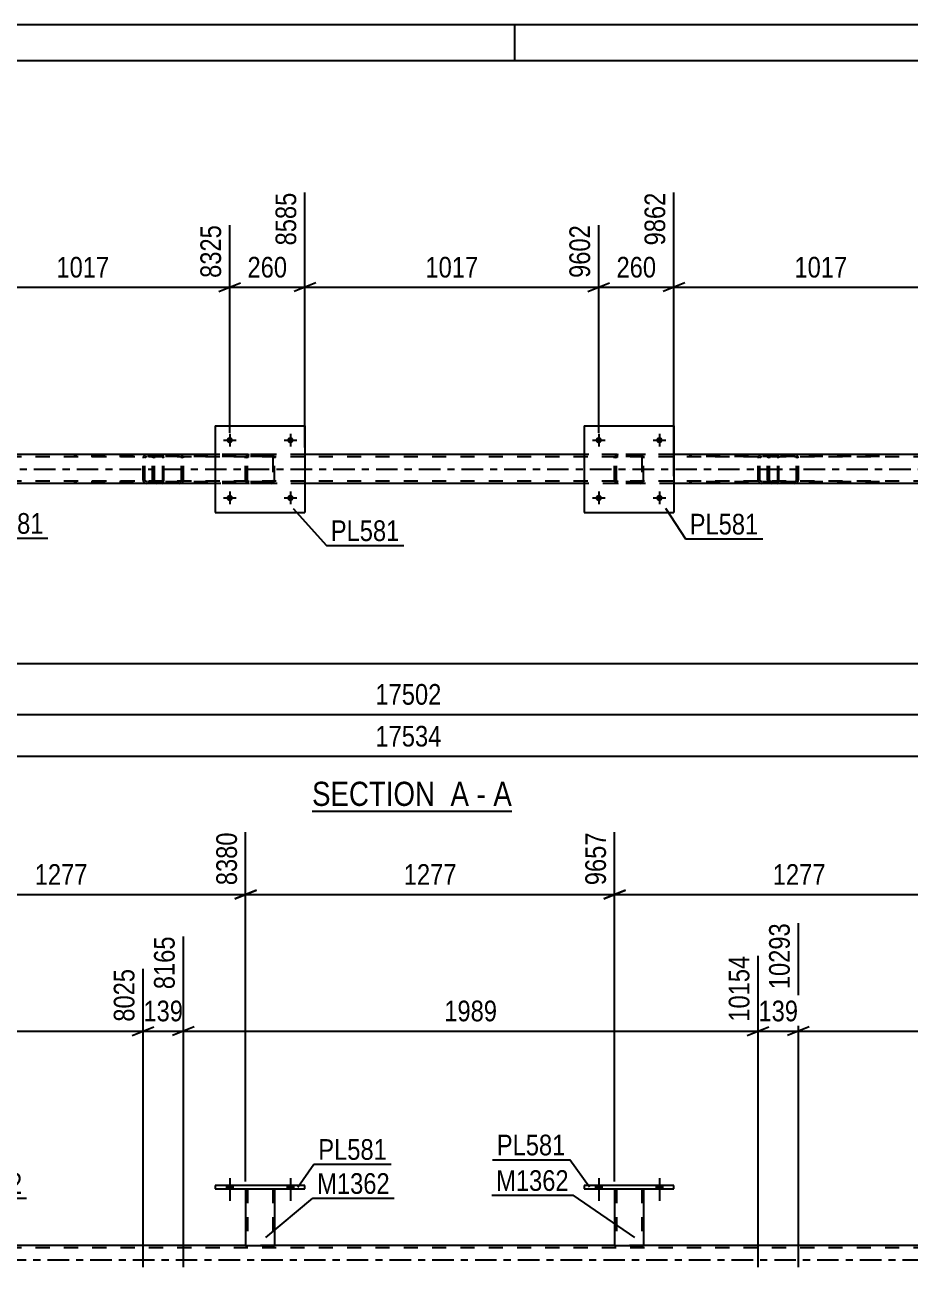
# Model space of a CAD drawing. Header units: millimetres. Extents: x 0 to 841, y 0 to 594.
# Drawn here: x 353.2 to 475.7, y 422 to 594 of the extents above; entities that cross this region are included whole.
import ezdxf

# ---------------------------------------------------------------- set-up
doc = ezdxf.new("R2010")
doc.units = ezdxf.units.MM
doc.linetypes.add('DXK_LINE_DOT2', pattern=[3.9198, 1.9599, -1.9599])
doc.linetypes.add('DXK_LINE_DOT3', pattern=[5.9187, 2.979, -0.9799, 0.9799, -0.9799])
doc.styles.add('Arial Narrow', font='ARIALN.TTF', dxfattribs={"height": 0.2})

# ---------------------------------------------------------------- blocks, each defined once
blk = doc.blocks.new('Unknown-122569384-1133')
at = {"color": 5, "linetype": 'Continuous'}
for p, q in [((841, 594), (0, 594)), ((421, 589), (421, 594)), ((836, 589), (5, 589))]:
    blk.add_line(p, q, dxfattribs=at)
blk = doc.blocks.new('Unknown-122569384-11 - 3853')
at = {"color": 6, "linetype": 'Continuous'}
blk.add_line((392.95, 485.1), (420.6, 485.1), dxfattribs=at)
at = {"color": 0, "linetype": 'Continuous'}
for points in [[(411.06, 485.85), (411.06, 489.35), (392.95, 489.35), (392.95, 485.85)], [(414.67, 485.85), (414.67, 489.35), (412.11, 489.35), (412.11, 485.85)], [(416.99, 485.85), (416.99, 489.35), (415.72, 489.35), (415.72, 485.85)], [(420.6, 485.85), (420.6, 489.35), (418.04, 489.35), (418.04, 485.85)]]:
    blk.add_wipeout(points, dxfattribs=at)
at = {"color": 7, "linetype": 'Continuous', "style": 'Arial Narrow'}
for s, p in [('SECTION ', (392.95, 485.85)), ('A', (412.11, 485.85)), ('A', (418.04, 485.85)), ('-', (415.72, 485.85))]:
    blk.add_text(s, height=3.34, dxfattribs=at).set_placement(p)
blk = doc.blocks.new('Part-122569384-3859 - 3853')
at = {"color": 2, "linetype": 'Continuous'}
for p, q in [((430.63, 538.49), (430.63, 526.49)), ((430.63, 538.49), (443.03, 538.49)), ((443.03, 538.49), (443.03, 526.49)), ((430.63, 526.49), (443.03, 526.49))]:
    blk.add_line(p, q, dxfattribs=at)
blk = doc.blocks.new('Part-122569384-3879 - 3853')
at = {"color": 7, "linetype": 'DXK_LINE_DOT2'}
for p, q in [((434.83, 534.01), (434.87, 534.19)), ((434.87, 534.19), (434.83, 534.01)), ((434.83, 530.97), (434.83, 534.01)), ((435.07, 534.01), (435.09, 534.1)), ((435.07, 530.97), (435.07, 534.01)), ((435.09, 534.1), (435.15, 534.18)), ((435.13, 534.45), (435.31, 534.49)), ((435.31, 534.49), (435.13, 534.45)), ((435.15, 534.18), (435.22, 534.23)), ((435.22, 534.23), (435.31, 534.25)), ((438.35, 534.49), (435.31, 534.49)), ((438.35, 534.25), (435.31, 534.25)), ((438.35, 534.49), (438.54, 534.45)), ((438.54, 534.45), (438.35, 534.49)), ((438.35, 534.25), (438.45, 534.23)), ((438.45, 534.23), (438.52, 534.18)), ((438.52, 534.18), (438.58, 534.1)), ((438.58, 534.1), (438.59, 534.01)), ((438.59, 534.01), (438.59, 530.97)), ((438.8, 534.19), (438.83, 534.01)), ((438.83, 534.01), (438.8, 534.19)), ((438.83, 530.97), (438.83, 534.01)), ((434.87, 530.78), (434.83, 530.97)), ((434.83, 530.97), (434.87, 530.78)), ((435.09, 530.88), (435.07, 530.97)), ((435.15, 530.8), (435.09, 530.88)), ((435.31, 530.49), (435.13, 530.52)), ((435.13, 530.52), (435.31, 530.49)), ((435.22, 530.75), (435.15, 530.8)), ((435.31, 530.73), (435.22, 530.75)), ((438.35, 530.73), (435.31, 530.73)), ((438.35, 530.49), (435.31, 530.49)), ((438.45, 530.75), (438.35, 530.73)), ((438.54, 530.52), (438.35, 530.49)), ((438.35, 530.49), (438.54, 530.52)), ((438.52, 530.8), (438.45, 530.75)), ((438.58, 530.88), (438.52, 530.8)), ((438.59, 530.97), (438.58, 530.88)), ((438.83, 530.97), (438.8, 530.78)), ((438.8, 530.78), (438.83, 530.97))]:
    blk.add_line(p, q, dxfattribs=at)
at = {"color": 7, "linetype": 'DXK_LINE_DOT3'}
blk.add_line((436.83, 532.49), (436.83, 532.49), dxfattribs=at)
at = {"color": 7, "linetype": 'DXK_LINE_DOT2'}
for centre, start, end in [((435.31, 534.01), 112.5, 157.5), ((435.31, 534.01), 112.5, 157.5), ((438.35, 534.01), 22.5, 67.5), ((438.35, 534.01), 22.5, 67.5), ((435.31, 530.97), 202.5, 247.5), ((435.31, 530.97), 202.5, 247.5), ((438.35, 530.97), 292.5, 337.5), ((438.35, 530.97), 292.5, 337.5)]:
    blk.add_arc(centre, 0.48, start, end, dxfattribs=at)
blk = doc.blocks.new('Part-122569384-4117 - 3853')
at = {"color": 7, "linetype": 'DXK_LINE_DOT2'}
for p, q in [((370.89, 534.09), (370.87, 534.01)), ((370.87, 530.97), (370.87, 534.01)), ((370.91, 534.19), (370.89, 534.09)), ((371.13, 534.01), (371.15, 534.1)), ((371.13, 530.97), (371.13, 534.01)), ((371.15, 534.1), (371.2, 534.18)), ((371.39, 534.49), (371.19, 534.45)), ((371.2, 534.18), (371.29, 534.23)), ((371.29, 534.23), (371.39, 534.25)), ((386.37, 534.49), (371.39, 534.49)), ((386.37, 534.25), (371.39, 534.25)), ((374.82, 534.45), (374.62, 534.49)), ((374.62, 534.25), (374.72, 534.23)), ((374.72, 534.23), (374.8, 534.18)), ((374.8, 534.18), (374.86, 534.1)), ((374.86, 534.1), (374.88, 534.01)), ((374.88, 530.97), (374.88, 534.01)), ((375.11, 534.09), (375.09, 534.19)), ((375.13, 534.01), (375.11, 534.09)), ((375.13, 530.97), (375.13, 534.01)), ((370.87, 530.97), (370.89, 530.9)), ((370.89, 530.9), (370.91, 530.78)), ((371.15, 530.88), (371.13, 530.97)), ((371.2, 530.8), (371.15, 530.88)), ((371.19, 530.52), (371.39, 530.49)), ((371.29, 530.75), (371.2, 530.8)), ((371.39, 530.73), (371.29, 530.75)), ((386.37, 530.73), (371.39, 530.73)), ((386.37, 530.49), (371.39, 530.49)), ((374.72, 530.75), (374.62, 530.73)), ((374.62, 530.49), (374.82, 530.52)), ((374.8, 530.8), (374.72, 530.75)), ((374.86, 530.88), (374.8, 530.8)), ((374.88, 530.97), (374.86, 530.88)), ((375.09, 530.78), (375.12, 530.9)), ((375.12, 530.9), (375.13, 530.97))]:
    blk.add_line(p, q, dxfattribs=at)
for centre, start, end in [((371.37, 533.99), 110.7583, 155.68), ((374.64, 533.99), 24.32, 69.2417), ((371.37, 530.99), 204.32, 249.2417), ((374.64, 530.99), 290.7583, 335.68)]:
    blk.add_arc(centre, 0.496, start, end, dxfattribs=at)
blk = doc.blocks.new('Part-122569384-3988 - 3853')
at = {"color": 2, "linetype": 'Continuous'}
for p, q in [((379.55, 538.49), (379.55, 526.49)), ((379.55, 538.49), (391.95, 538.49)), ((391.95, 538.49), (391.95, 526.49)), ((379.55, 526.49), (391.95, 526.49))]:
    blk.add_line(p, q, dxfattribs=at)
blk = doc.blocks.new('Part-122569384-3989 - 3853')
at = {"color": 7, "linetype": 'DXK_LINE_DOT2'}
for p, q in [((383.75, 534.01), (383.79, 534.19)), ((383.79, 534.19), (383.75, 534.01)), ((383.75, 530.97), (383.75, 534.01)), ((383.99, 534.01), (384.01, 534.1)), ((383.99, 530.97), (383.99, 534.01)), ((384.01, 534.1), (384.06, 534.18)), ((384.05, 534.45), (384.23, 534.49)), ((384.23, 534.49), (384.05, 534.45)), ((384.06, 534.18), (384.14, 534.23)), ((384.14, 534.23), (384.23, 534.25)), ((387.27, 534.49), (384.23, 534.49)), ((387.27, 534.25), (384.23, 534.25)), ((387.27, 534.49), (387.46, 534.45)), ((387.46, 534.45), (387.27, 534.49)), ((387.27, 534.25), (387.37, 534.23)), ((387.37, 534.23), (387.44, 534.18)), ((387.44, 534.18), (387.5, 534.1)), ((387.5, 534.1), (387.51, 534.01)), ((387.51, 534.01), (387.51, 530.97)), ((387.72, 534.19), (387.75, 534.01)), ((387.75, 534.01), (387.72, 534.19)), ((387.75, 530.97), (387.75, 534.01)), ((383.79, 530.78), (383.75, 530.97)), ((383.75, 530.97), (383.79, 530.78)), ((384.01, 530.88), (383.99, 530.97)), ((384.06, 530.8), (384.01, 530.88)), ((384.23, 530.49), (384.05, 530.52)), ((384.05, 530.52), (384.23, 530.49)), ((384.14, 530.75), (384.06, 530.8)), ((384.23, 530.73), (384.14, 530.75)), ((387.27, 530.73), (384.23, 530.73)), ((387.27, 530.49), (384.23, 530.49)), ((387.37, 530.75), (387.27, 530.73)), ((387.46, 530.52), (387.27, 530.49)), ((387.27, 530.49), (387.46, 530.52)), ((387.44, 530.8), (387.37, 530.75)), ((387.5, 530.88), (387.44, 530.8)), ((387.51, 530.97), (387.5, 530.88)), ((387.75, 530.97), (387.72, 530.78)), ((387.72, 530.78), (387.75, 530.97))]:
    blk.add_line(p, q, dxfattribs=at)
at = {"color": 7, "linetype": 'DXK_LINE_DOT3'}
blk.add_line((385.75, 532.49), (385.75, 532.49), dxfattribs=at)
at = {"color": 7, "linetype": 'DXK_LINE_DOT2'}
for centre, start, end in [((384.23, 534.01), 112.5, 157.5), ((384.23, 534.01), 112.5, 157.5), ((387.27, 534.01), 22.5, 67.5), ((387.27, 534.01), 22.5, 67.5), ((384.23, 530.97), 202.5, 247.5), ((384.23, 530.97), 202.5, 247.5), ((387.27, 530.97), 292.5, 337.5), ((387.27, 530.97), 292.5, 337.5)]:
    blk.add_arc(centre, 0.48, start, end, dxfattribs=at)
blk = doc.blocks.new('Part-122569384-4033 - 3853')
at = {"color": 7, "linetype": 'DXK_LINE_DOT2'}
for p, q in [((457.28, 534.49), (445.13, 534.49)), ((457.28, 534.25), (445.13, 534.25)), ((454.71, 534.09), (454.69, 534.01)), ((454.69, 530.97), (454.69, 534.01)), ((454.73, 534.19), (454.71, 534.09)), ((454.94, 534.01), (454.96, 534.1)), ((454.94, 530.97), (454.94, 534.01)), ((454.96, 534.1), (455.02, 534.18)), ((455.19, 534.49), (455, 534.45)), ((455.02, 534.18), (455.1, 534.23)), ((455.1, 534.23), (455.19, 534.25)), ((456.01, 534.25), (456.01, 534.49)), ((457.39, 534.45), (457.28, 534.49)), ((457.28, 534.25), (457.34, 534.23)), ((457.34, 534.23), (457.38, 534.18)), ((457.38, 534.18), (457.41, 534.1)), ((457.48, 534.35), (457.39, 534.45)), ((457.41, 534.1), (457.42, 534.01)), ((457.42, 530.97), (457.42, 534.01)), ((457.53, 534.19), (457.48, 534.35)), ((457.56, 534.01), (457.53, 534.19)), ((457.56, 530.97), (457.56, 534.01)), ((457.28, 530.73), (445.13, 530.73)), ((457.28, 530.49), (445.13, 530.49)), ((454.69, 530.97), (454.7, 530.9)), ((454.7, 530.9), (454.73, 530.78)), ((454.96, 530.88), (454.94, 530.97)), ((455.02, 530.8), (454.96, 530.88)), ((455, 530.52), (455.19, 530.49)), ((455.1, 530.75), (455.02, 530.8)), ((455.19, 530.73), (455.1, 530.75)), ((456.01, 530.49), (456.01, 530.73)), ((457.34, 530.75), (457.28, 530.73)), ((457.28, 530.49), (457.39, 530.52)), ((457.38, 530.8), (457.34, 530.75)), ((457.41, 530.88), (457.38, 530.8)), ((457.39, 530.52), (457.48, 530.63)), ((457.42, 530.97), (457.41, 530.88)), ((457.48, 530.63), (457.53, 530.78)), ((457.53, 530.78), (457.56, 530.97))]:
    blk.add_line(p, q, dxfattribs=at)
for centre, start, end in [((455.18, 533.99), 111.1941, 156.1506), ((455.18, 530.98), 203.8494, 248.8059)]:
    blk.add_arc(centre, 0.492, start, end, dxfattribs=at)
blk = doc.blocks.new('Part-122569384-4055 - 3853')
at = {"color": 7, "linetype": 'DXK_LINE_DOT2'}
for p, q in [((456.03, 534.09), (456.01, 534.01)), ((456.01, 530.97), (456.01, 534.01)), ((456.05, 534.19), (456.03, 534.09)), ((456.26, 534.01), (456.28, 534.1)), ((456.26, 530.97), (456.26, 534.01)), ((456.28, 534.1), (456.34, 534.18)), ((456.52, 534.49), (456.32, 534.45)), ((456.34, 534.18), (456.42, 534.23)), ((456.42, 534.23), (456.52, 534.25)), ((471.51, 534.49), (456.52, 534.49)), ((471.51, 534.25), (456.52, 534.25)), ((459.95, 534.45), (459.75, 534.49)), ((459.75, 534.25), (459.85, 534.23)), ((459.85, 534.23), (459.94, 534.18)), ((459.94, 534.18), (459.99, 534.1)), ((459.99, 534.1), (460.01, 534.01)), ((460.01, 530.97), (460.01, 534.01)), ((460.25, 534.09), (460.23, 534.19)), ((460.27, 534.01), (460.25, 534.09)), ((460.27, 530.97), (460.27, 534.01)), ((456.01, 530.97), (456.02, 530.9)), ((456.02, 530.9), (456.05, 530.78)), ((456.28, 530.88), (456.26, 530.97)), ((456.34, 530.8), (456.28, 530.88)), ((456.32, 530.52), (456.52, 530.49)), ((456.42, 530.75), (456.34, 530.8)), ((456.52, 530.73), (456.42, 530.75)), ((471.51, 530.73), (456.52, 530.73)), ((471.51, 530.49), (456.52, 530.49)), ((459.85, 530.75), (459.75, 530.73)), ((459.75, 530.49), (459.95, 530.52)), ((459.94, 530.8), (459.85, 530.75)), ((459.99, 530.88), (459.94, 530.8)), ((460.01, 530.97), (459.99, 530.88)), ((460.23, 530.78), (460.25, 530.9)), ((460.25, 530.9), (460.27, 530.97))]:
    blk.add_line(p, q, dxfattribs=at)
for centre, start, end in [((456.5, 533.99), 110.7584, 155.6801), ((459.77, 533.99), 24.3199, 69.2416), ((456.5, 530.99), 204.3199, 249.2416), ((459.77, 530.99), 290.7584, 335.6801)]:
    blk.add_arc(centre, 0.496, start, end, dxfattribs=at)
blk = doc.blocks.new('Part-122569384-4061 - 3853')
at = {"color": 7, "linetype": 'DXK_LINE_DOT2'}
for p, q in [((748.62, 534.17), (105.87, 534.17)), ((748.62, 534.49), (124.15, 534.49)), ((391.95, 534.49), (379.55, 534.49)), ((443.03, 534.49), (430.63, 534.49)), ((748.62, 530.81), (105.87, 530.81)), ((744.84, 530.49), (328.47, 530.49)), ((391.95, 530.49), (379.55, 530.49)), ((443.03, 530.49), (430.63, 530.49))]:
    blk.add_line(p, q, dxfattribs=at)
at = {"color": 2, "linetype": 'Continuous'}
for p, q in [((379.55, 534.49), (340.87, 534.49)), ((430.63, 534.49), (391.95, 534.49)), ((481.72, 534.49), (443.03, 534.49)), ((379.55, 530.49), (340.87, 530.49)), ((430.63, 530.49), (391.95, 530.49)), ((481.72, 530.49), (443.03, 530.49))]:
    blk.add_line(p, q, dxfattribs=at)
at = {"color": 7, "linetype": 'DXK_LINE_DOT3'}
blk.add_line((105.87, 532.49), (748.62, 532.49), dxfattribs=at)
blk = doc.blocks.new('Part-122569384-4085 - 3853')
at = {"color": 7, "linetype": 'DXK_LINE_DOT2'}
for p, q in [((372.15, 534.49), (359.99, 534.49)), ((372.15, 534.25), (359.99, 534.25)), ((369.57, 534.09), (369.56, 534.01)), ((369.56, 530.97), (369.56, 534.01)), ((369.59, 534.19), (369.57, 534.09)), ((369.81, 534.01), (369.83, 534.1)), ((369.81, 530.97), (369.81, 534.01)), ((369.83, 534.1), (369.88, 534.18)), ((370.06, 534.49), (369.87, 534.45)), ((369.88, 534.18), (369.96, 534.23)), ((369.96, 534.23), (370.06, 534.25)), ((370.87, 534.25), (370.87, 534.49)), ((372.25, 534.45), (372.15, 534.49)), ((372.15, 534.25), (372.2, 534.23)), ((372.2, 534.23), (372.25, 534.18)), ((372.34, 534.35), (372.25, 534.45)), ((372.25, 534.18), (372.28, 534.1)), ((372.28, 534.1), (372.29, 534.01)), ((372.29, 530.97), (372.29, 534.01)), ((372.4, 534.19), (372.34, 534.35)), ((372.42, 534.01), (372.4, 534.19)), ((372.42, 530.97), (372.42, 534.01)), ((372.15, 530.73), (359.99, 530.73)), ((372.15, 530.49), (359.99, 530.49)), ((369.56, 530.97), (369.57, 530.9)), ((369.57, 530.9), (369.59, 530.78)), ((369.83, 530.88), (369.81, 530.97)), ((369.88, 530.8), (369.83, 530.88)), ((369.87, 530.52), (370.06, 530.49)), ((369.96, 530.75), (369.88, 530.8)), ((370.06, 530.73), (369.96, 530.75)), ((370.87, 530.49), (370.87, 530.73)), ((372.2, 530.75), (372.15, 530.73)), ((372.15, 530.49), (372.25, 530.52)), ((372.25, 530.8), (372.2, 530.75)), ((372.28, 530.88), (372.25, 530.8)), ((372.25, 530.52), (372.34, 530.63)), ((372.29, 530.97), (372.28, 530.88)), ((372.34, 530.63), (372.4, 530.78)), ((372.4, 530.78), (372.42, 530.97))]:
    blk.add_line(p, q, dxfattribs=at)
for centre, start, end in [((370.04, 533.99), 111.1941, 156.1506), ((370.04, 530.98), 203.8494, 248.8059)]:
    blk.add_arc(centre, 0.492, start, end, dxfattribs=at)
blk = doc.blocks.new('Bolt-122569384-4113 - 3853')
at = {"linetype": 'Continuous'}
for points in [[(433.07, 528.49, -1), (432.19, 528.49, -1)], [(441.47, 528.49, -1), (440.59, 528.49, -1)]]:
    blk.add_hatch(color=1, dxfattribs=at).paths.add_polyline_path(points)
at = {"color": 1, "linetype": 'Continuous'}
for p, q in [((431.75, 528.49), (433.51, 528.49)), ((432.63, 529.37), (432.63, 527.61)), ((440.15, 528.49), (441.91, 528.49)), ((441.03, 529.37), (441.03, 527.61))]:
    blk.add_line(p, q, dxfattribs=at)
blk = doc.blocks.new('Bolt-122569384-4114 - 3853')
at = {"linetype": 'Continuous'}
for points in [[(433.07, 536.49, -1), (432.19, 536.49, -1)], [(441.47, 536.49, -1), (440.59, 536.49, -1)]]:
    blk.add_hatch(color=1, dxfattribs=at).paths.add_polyline_path(points)
at = {"color": 1, "linetype": 'Continuous'}
for p, q in [((432.63, 537.37), (432.63, 535.61)), ((441.03, 537.37), (441.03, 535.61)), ((431.75, 536.49), (433.51, 536.49)), ((440.15, 536.49), (441.91, 536.49))]:
    blk.add_line(p, q, dxfattribs=at)
blk = doc.blocks.new('Bolt-122569384-4115 - 3853')
at = {"linetype": 'Continuous'}
for points in [[(381.99, 528.49, -1), (381.11, 528.49, -1)], [(390.39, 528.49, -1), (389.51, 528.49, -1)]]:
    blk.add_hatch(color=1, dxfattribs=at).paths.add_polyline_path(points)
at = {"color": 1, "linetype": 'Continuous'}
for p, q in [((380.67, 528.49), (382.43, 528.49)), ((381.55, 529.37), (381.55, 527.61)), ((389.07, 528.49), (390.83, 528.49)), ((389.95, 529.37), (389.95, 527.61))]:
    blk.add_line(p, q, dxfattribs=at)
blk = doc.blocks.new('Bolt-122569384-4116 - 3853')
at = {"linetype": 'Continuous'}
for points in [[(381.99, 536.49, -1), (381.11, 536.49, -1)], [(390.39, 536.49, -1), (389.51, 536.49, -1)]]:
    blk.add_hatch(color=1, dxfattribs=at).paths.add_polyline_path(points)
at = {"color": 1, "linetype": 'Continuous'}
for p, q in [((381.55, 537.37), (381.55, 535.61)), ((389.95, 537.37), (389.95, 535.61)), ((380.67, 536.49), (382.43, 536.49)), ((389.07, 536.49), (390.83, 536.49))]:
    blk.add_line(p, q, dxfattribs=at)
blk = doc.blocks.new('Part-122569384-5220 - 5043')
at = {"color": 2, "linetype": 'Continuous'}
for p, q in [((383.75, 424.98), (336.67, 424.98)), ((434.83, 424.98), (387.75, 424.98)), ((485.92, 424.98), (438.83, 424.98))]:
    blk.add_line(p, q, dxfattribs=at)
at = {"color": 7, "linetype": 'DXK_LINE_DOT2'}
for p, q in [((387.75, 424.98), (383.75, 424.98)), ((438.83, 424.98), (434.83, 424.98)), ((748.62, 424.66), (48.55, 424.66))]:
    blk.add_line(p, q, dxfattribs=at)
at = {"color": 7, "linetype": 'DXK_LINE_DOT3'}
blk.add_line((48.55, 422.98), (748.62, 422.98), dxfattribs=at)
blk = doc.blocks.new('Bolt-122569384-5237 - 5043')
at = {"linetype": 'Continuous'}
for points in [[(432.19, 432.82), (433.07, 432.82), (433.07, 433.3), (432.19, 433.3)], [(440.59, 432.82), (441.47, 432.82), (441.47, 433.3), (440.59, 433.3)]]:
    blk.add_hatch(color=1, dxfattribs=at).paths.add_polyline_path(points)
at = {"color": 1, "linetype": 'Continuous'}
for p, q in [((432.63, 434.3), (432.63, 431.18)), ((441.03, 434.3), (441.03, 431.18)), ((432.19, 433.3), (432.19, 432.82)), ((433.07, 433.3), (433.07, 432.82)), ((440.59, 433.3), (440.59, 432.82)), ((441.47, 433.3), (441.47, 432.82))]:
    blk.add_line(p, q, dxfattribs=at)
blk = doc.blocks.new('Bolt-122569384-5238 - 5043')
at = {"linetype": 'Continuous'}
for points in [[(432.19, 432.82), (433.07, 432.82), (433.07, 433.3), (432.19, 433.3)], [(440.59, 432.82), (441.47, 432.82), (441.47, 433.3), (440.59, 433.3)]]:
    blk.add_hatch(color=1, dxfattribs=at).paths.add_polyline_path(points)
at = {"color": 1, "linetype": 'Continuous'}
for p, q in [((432.63, 434.3), (432.63, 431.18)), ((441.03, 434.3), (441.03, 431.18)), ((432.19, 433.3), (432.19, 432.82)), ((433.07, 433.3), (433.07, 432.82)), ((440.59, 433.3), (440.59, 432.82)), ((441.47, 433.3), (441.47, 432.82))]:
    blk.add_line(p, q, dxfattribs=at)
blk = doc.blocks.new('Part-122569384-5300 - 5043')
at = {"color": 2, "linetype": 'Continuous'}
for p, q in [((434.83, 432.82), (434.83, 424.98)), ((438.83, 432.82), (438.83, 424.98)), ((434.83, 424.98), (438.83, 424.98))]:
    blk.add_line(p, q, dxfattribs=at)
at = {"color": 7, "linetype": 'DXK_LINE_DOT2'}
for p, q in [((434.83, 432.82), (438.83, 432.82)), ((434.83, 432.82), (434.83, 432.82)), ((434.83, 432.82), (434.83, 432.82)), ((435.07, 432.82), (435.07, 424.98)), ((438.59, 432.82), (438.59, 424.98)), ((438.83, 432.82), (438.83, 432.82)), ((438.83, 432.82), (438.83, 432.82)), ((438.54, 424.98), (438.58, 424.98)), ((438.54, 424.98), (438.58, 424.98)), ((438.58, 424.98), (438.59, 424.98)), ((438.58, 424.98), (438.59, 424.98))]:
    blk.add_line(p, q, dxfattribs=at)
blk = doc.blocks.new('Part-122569384-5454 - 5043')
at = {"color": 2, "linetype": 'Continuous'}
for p, q in [((383.75, 432.82), (383.75, 424.98)), ((387.75, 432.82), (387.75, 424.98)), ((383.75, 424.98), (387.75, 424.98))]:
    blk.add_line(p, q, dxfattribs=at)
at = {"color": 7, "linetype": 'DXK_LINE_DOT2'}
for p, q in [((383.75, 432.82), (387.75, 432.82)), ((383.75, 432.82), (383.75, 432.82)), ((383.75, 432.82), (383.75, 432.82)), ((383.99, 432.82), (383.99, 424.98)), ((387.51, 432.82), (387.51, 424.98)), ((387.75, 432.82), (387.75, 432.82)), ((387.75, 432.82), (387.75, 432.82)), ((387.46, 424.98), (387.5, 424.98)), ((387.46, 424.98), (387.5, 424.98)), ((387.5, 424.98), (387.51, 424.98)), ((387.5, 424.98), (387.51, 424.98))]:
    blk.add_line(p, q, dxfattribs=at)
blk = doc.blocks.new('Bolt-122569384-5420 - 5043')
at = {"linetype": 'Continuous'}
for points in [[(381.11, 432.82), (381.99, 432.82), (381.99, 433.3), (381.11, 433.3)], [(389.51, 432.82), (390.39, 432.82), (390.39, 433.3), (389.51, 433.3)]]:
    blk.add_hatch(color=1, dxfattribs=at).paths.add_polyline_path(points)
at = {"color": 1, "linetype": 'Continuous'}
for p, q in [((381.55, 434.3), (381.55, 431.18)), ((389.95, 434.3), (389.95, 431.18)), ((381.11, 433.3), (381.11, 432.82)), ((381.99, 433.3), (381.99, 432.82)), ((389.51, 433.3), (389.51, 432.82)), ((390.39, 433.3), (390.39, 432.82))]:
    blk.add_line(p, q, dxfattribs=at)
blk = doc.blocks.new('Bolt-122569384-5434 - 5043')
at = {"linetype": 'Continuous'}
for points in [[(381.11, 432.82), (381.99, 432.82), (381.99, 433.3), (381.11, 433.3)], [(389.51, 432.82), (390.39, 432.82), (390.39, 433.3), (389.51, 433.3)]]:
    blk.add_hatch(color=1, dxfattribs=at).paths.add_polyline_path(points)
at = {"color": 1, "linetype": 'Continuous'}
for p, q in [((381.55, 434.3), (381.55, 431.18)), ((389.95, 434.3), (389.95, 431.18)), ((381.11, 433.3), (381.11, 432.82)), ((381.99, 433.3), (381.99, 432.82)), ((389.51, 433.3), (389.51, 432.82)), ((390.39, 433.3), (390.39, 432.82))]:
    blk.add_line(p, q, dxfattribs=at)
blk = doc.blocks.new('Part-122569384-5449 - 5043')
at = {"color": 2, "linetype": 'Continuous'}
for p, q in [((379.55, 433.3), (379.55, 432.82)), ((391.95, 433.3), (379.55, 433.3)), ((379.55, 432.82), (391.95, 432.82)), ((391.95, 432.82), (391.95, 433.3))]:
    blk.add_line(p, q, dxfattribs=at)
blk = doc.blocks.new('Part-122569384-5459 - 5043')
at = {"color": 2, "linetype": 'Continuous'}
for p, q in [((430.63, 433.3), (430.63, 432.82)), ((443.03, 433.3), (430.63, 433.3)), ((430.63, 432.82), (443.03, 432.82)), ((443.03, 432.82), (443.03, 433.3))]:
    blk.add_line(p, q, dxfattribs=at)
blk = doc.blocks.new('StraightDimension-122569384-15112 - 3853')
at = {"color": 7, "linetype": 'Continuous'}
for p, q in [((443.03, 531.49), (443.03, 570.77)), ((432.63, 537.49), (432.63, 566.27)), ((431.13, 557.06), (434.13, 558.26)), ((432.63, 557.66), (443.03, 557.66)), ((444.53, 558.26), (441.53, 557.06))]:
    blk.add_line(p, q, dxfattribs=at)
at = {"color": 0}
blk.add_wipeout([(441.18, 558.41), (441.18, 562.61), (434.49, 562.61), (434.49, 558.41)], dxfattribs=at)
at = {"color": 3, "style": 'Arial Narrow'}
blk.add_text('260', height=2.863, dxfattribs=at).set_placement((435.09, 559.01))
at = {"color": 0, "linetype": 'Continuous'}
blk.add_wipeout([(442.43, 571.37), (438.23, 571.37), (438.23, 562.86), (442.43, 562.86)], dxfattribs=at)
at = {"color": 3, "linetype": 'Continuous', "style": 'Arial Narrow'}
blk.add_text('9862', height=2.863, rotation=90.0002, dxfattribs=at).set_placement((441.83, 563.46))
blk = doc.blocks.new('StraightDimension-122569384-4701 - 3853')
at = {"color": 7, "linetype": 'Continuous'}
blk.add_line((63.31, 492.72), (749.26, 492.72), dxfattribs=at)
at = {"color": 0}
blk.add_wipeout([(411.46, 493.47), (411.46, 497.67), (401.12, 497.67), (401.12, 493.47)], dxfattribs=at)
at = {"color": 3, "style": 'Arial Narrow'}
blk.add_text('17534', height=2.863, dxfattribs=at).set_placement((401.72, 494.07))
blk = doc.blocks.new('StraightDimension-122569384-4879 - 3853')
at = {"color": 7, "linetype": 'Continuous'}
blk.add_line((63.95, 505.57), (628.52, 505.57), dxfattribs=at)
blk = doc.blocks.new('StraightDimension-122569384-10320 - 3853')
at = {"color": 7, "linetype": 'Continuous'}
blk.add_line((63.95, 498.51), (748.62, 498.51), dxfattribs=at)
at = {"color": 0}
blk.add_wipeout([(411.46, 499.26), (411.46, 503.46), (401.12, 503.46), (401.12, 499.26)], dxfattribs=at)
at = {"color": 3, "style": 'Arial Narrow'}
blk.add_text('17502', height=2.863, dxfattribs=at).set_placement((401.72, 499.86))
blk = doc.blocks.new('StraightDimension-122569384-15111 - 3853')
at = {"color": 7, "linetype": 'Continuous'}
for p, q in [((443.03, 531.49), (443.03, 570.77)), ((483.72, 537.49), (483.72, 568.1)), ((444.53, 558.26), (441.53, 557.06)), ((443.03, 557.66), (483.72, 557.66)), ((482.22, 557.06), (485.22, 558.26))]:
    blk.add_line(p, q, dxfattribs=at)
at = {"color": 0, "linetype": 'Continuous'}
blk.add_wipeout([(483.12, 568.7), (478.92, 568.7), (478.92, 558.36), (483.12, 558.36)], dxfattribs=at)
at = {"color": 0}
blk.add_wipeout([(467.63, 558.41), (467.63, 562.61), (459.12, 562.61), (459.12, 558.41)], dxfattribs=at)
at = {"color": 3, "linetype": 'Continuous', "style": 'Arial Narrow'}
blk.add_text('10879', height=2.863, rotation=90.0002, dxfattribs=at).set_placement((482.52, 558.96))
at = {"color": 3, "style": 'Arial Narrow'}
blk.add_text('1017', height=2.863, dxfattribs=at).set_placement((459.72, 559.01))
blk = doc.blocks.new('StraightDimension-122569384-15113 - 3853')
at = {"color": 7, "linetype": 'Continuous'}
for p, q in [((391.95, 535.49), (391.95, 570.77)), ((432.63, 537.49), (432.63, 566.27)), ((393.45, 558.26), (390.45, 557.06)), ((391.95, 557.66), (432.63, 557.66)), ((431.13, 557.06), (434.13, 558.26))]:
    blk.add_line(p, q, dxfattribs=at)
at = {"color": 0, "linetype": 'Continuous'}
blk.add_wipeout([(432.03, 566.87), (427.83, 566.87), (427.83, 558.36), (432.03, 558.36)], dxfattribs=at)
at = {"color": 0}
blk.add_wipeout([(416.55, 558.41), (416.55, 562.61), (408.04, 562.61), (408.04, 558.41)], dxfattribs=at)
at = {"color": 3, "linetype": 'Continuous', "style": 'Arial Narrow'}
blk.add_text('9602', height=2.863, rotation=90.0002, dxfattribs=at).set_placement((431.43, 558.96))
at = {"color": 3, "style": 'Arial Narrow'}
blk.add_text('1017', height=2.863, dxfattribs=at).set_placement((408.64, 559.01))
blk = doc.blocks.new('StraightDimension-122569384-15114 - 3853')
at = {"color": 7, "linetype": 'Continuous'}
for p, q in [((391.95, 535.49), (391.95, 570.77)), ((381.55, 537.49), (381.55, 566.27)), ((380.05, 557.06), (383.05, 558.26)), ((381.55, 557.66), (391.95, 557.66)), ((393.45, 558.26), (390.45, 557.06))]:
    blk.add_line(p, q, dxfattribs=at)
at = {"color": 0}
blk.add_wipeout([(390.1, 558.41), (390.1, 562.61), (383.41, 562.61), (383.41, 558.41)], dxfattribs=at)
at = {"color": 3, "style": 'Arial Narrow'}
blk.add_text('260', height=2.863, dxfattribs=at).set_placement((384.01, 559.01))
at = {"color": 0, "linetype": 'Continuous'}
blk.add_wipeout([(391.35, 571.37), (387.15, 571.37), (387.15, 562.86), (391.35, 562.86)], dxfattribs=at)
at = {"color": 3, "linetype": 'Continuous', "style": 'Arial Narrow'}
blk.add_text('8585', height=2.863, rotation=90.0002, dxfattribs=at).set_placement((390.75, 563.46))
blk = doc.blocks.new('StraightDimension-122569384-15115 - 3853')
at = {"color": 7, "linetype": 'Continuous'}
for p, q in [((340.87, 531.49), (340.87, 570.77)), ((381.55, 537.49), (381.55, 566.27)), ((342.37, 558.26), (339.37, 557.06)), ((340.87, 557.66), (381.55, 557.66)), ((380.05, 557.06), (383.05, 558.26))]:
    blk.add_line(p, q, dxfattribs=at)
at = {"color": 0, "linetype": 'Continuous'}
blk.add_wipeout([(380.95, 566.87), (376.75, 566.87), (376.75, 558.36), (380.95, 558.36)], dxfattribs=at)
at = {"color": 0}
blk.add_wipeout([(365.47, 558.41), (365.47, 562.61), (356.96, 562.61), (356.96, 558.41)], dxfattribs=at)
at = {"color": 3, "linetype": 'Continuous', "style": 'Arial Narrow'}
blk.add_text('8325', height=2.863, rotation=90.0002, dxfattribs=at).set_placement((380.35, 558.96))
at = {"color": 3, "style": 'Arial Narrow'}
blk.add_text('1017', height=2.863, dxfattribs=at).set_placement((357.56, 559.01))
blk = doc.blocks.new('StraightDimension-122569384-6436 - 5043')
at = {"color": 7, "linetype": 'Continuous'}
for p, q in [((383.75, 433.82), (383.75, 482.19)), ((434.83, 433.82), (434.83, 482.19)), ((385.25, 474.17), (382.25, 472.97)), ((383.75, 473.57), (434.83, 473.57)), ((433.33, 472.97), (436.33, 474.17))]:
    blk.add_line(p, q, dxfattribs=at)
at = {"color": 0, "linetype": 'Continuous'}
blk.add_wipeout([(434.23, 482.79), (430.03, 482.79), (430.03, 474.27), (434.23, 474.27)], dxfattribs=at)
at = {"color": 0}
blk.add_wipeout([(413.55, 474.32), (413.55, 478.52), (405.04, 478.52), (405.04, 474.32)], dxfattribs=at)
at = {"color": 3, "linetype": 'Continuous', "style": 'Arial Narrow'}
blk.add_text('9657', height=2.863, rotation=90.0002, dxfattribs=at).set_placement((433.63, 474.87))
at = {"color": 3, "style": 'Arial Narrow'}
blk.add_text('1277', height=2.863, dxfattribs=at).set_placement((405.64, 474.92))
blk = doc.blocks.new('StraightDimension-122569384-6252 - 5043')
at = {"color": 7, "linetype": 'Continuous'}
for p, q in [((375.13, 421.98), (375.13, 467.78)), ((369.56, 421.98), (369.56, 463.28)), ((368.06, 454.07), (371.06, 455.27)), ((369.56, 454.67), (375.13, 454.67)), ((376.63, 455.27), (373.63, 454.07))]:
    blk.add_line(p, q, dxfattribs=at)
at = {"color": 0}
blk.add_wipeout([(375.69, 455.42), (375.69, 459.62), (369, 459.62), (369, 455.42)], dxfattribs=at)
at = {"color": 3, "style": 'Arial Narrow'}
blk.add_text('139', height=2.863, dxfattribs=at).set_placement((369.6, 456.02))
at = {"color": 0, "linetype": 'Continuous'}
blk.add_wipeout([(374.53, 468.38), (370.33, 468.38), (370.33, 459.87), (374.53, 459.87)], dxfattribs=at)
at = {"color": 3, "linetype": 'Continuous', "style": 'Arial Narrow'}
blk.add_text('8165', height=2.863, rotation=90.0002, dxfattribs=at).set_placement((373.93, 460.47))
blk = doc.blocks.new('StraightDimension-122569384-6069 - 5043')
at = {"color": 7, "linetype": 'Continuous'}
for p, q in [((290, 421.98), (290, 467.78)), ((369.56, 421.98), (369.56, 463.28)), ((291.5, 455.27), (288.5, 454.07)), ((290, 454.67), (369.56, 454.67)), ((368.06, 454.07), (371.06, 455.27))]:
    blk.add_line(p, q, dxfattribs=at)
at = {"color": 0, "linetype": 'Continuous'}
blk.add_wipeout([(368.96, 463.88), (364.76, 463.88), (364.76, 455.37), (368.96, 455.37)], dxfattribs=at)
at = {"color": 0}
blk.add_wipeout([(334.03, 455.42), (334.03, 459.62), (325.52, 459.62), (325.52, 455.42)], dxfattribs=at)
at = {"color": 3, "linetype": 'Continuous', "style": 'Arial Narrow'}
blk.add_text('8025', height=2.863, rotation=90.0002, dxfattribs=at).set_placement((368.36, 455.97))
at = {"color": 3, "style": 'Arial Narrow'}
blk.add_text('1989', height=2.863, dxfattribs=at).set_placement((326.12, 456.02))
blk = doc.blocks.new('StraightDimension-122569384-6195 - 5043')
at = {"color": 7, "linetype": 'Continuous'}
for p, q in [((460.27, 421.98), (460.27, 469.61)), ((539.82, 421.98), (539.82, 465.11)), ((461.77, 455.27), (458.77, 454.07)), ((460.27, 454.67), (539.82, 454.67)), ((538.32, 454.07), (541.32, 455.27))]:
    blk.add_line(p, q, dxfattribs=at)
at = {"color": 0, "linetype": 'Continuous'}
blk.add_wipeout([(539.22, 465.71), (535.02, 465.71), (535.02, 455.37), (539.22, 455.37)], dxfattribs=at)
at = {"color": 0}
blk.add_wipeout([(504.3, 455.42), (504.3, 459.62), (495.79, 459.62), (495.79, 455.42)], dxfattribs=at)
at = {"color": 3, "linetype": 'Continuous', "style": 'Arial Narrow'}
blk.add_text('12282', height=2.863, rotation=90.0002, dxfattribs=at).set_placement((538.62, 455.97))
at = {"color": 3, "style": 'Arial Narrow'}
blk.add_text('1989', height=2.863, dxfattribs=at).set_placement((496.39, 456.02))
blk = doc.blocks.new('StraightDimension-122569384-6214 - 5043')
at = {"color": 7, "linetype": 'Continuous'}
for p, q in [((460.27, 421.98), (460.27, 469.61)), ((454.69, 421.98), (454.69, 465.11)), ((453.19, 454.07), (456.19, 455.27)), ((454.69, 454.67), (460.27, 454.67)), ((461.77, 455.27), (458.77, 454.07))]:
    blk.add_line(p, q, dxfattribs=at)
at = {"color": 0}
blk.add_wipeout([(460.82, 455.42), (460.82, 459.62), (454.14, 459.62), (454.14, 455.42)], dxfattribs=at)
at = {"color": 3, "style": 'Arial Narrow'}
blk.add_text('139', height=2.863, dxfattribs=at).set_placement((454.74, 456.02))
at = {"color": 0, "linetype": 'Continuous'}
blk.add_wipeout([(459.67, 470.21), (455.47, 470.21), (455.47, 459.87), (459.67, 459.87)], dxfattribs=at)
at = {"color": 3, "linetype": 'Continuous', "style": 'Arial Narrow'}
blk.add_text('10293', height=2.863, rotation=90.0002, dxfattribs=at).set_placement((459.07, 460.47))
blk = doc.blocks.new('StraightDimension-122569384-6233 - 5043')
at = {"color": 7, "linetype": 'Continuous'}
for p, q in [((375.13, 421.98), (375.13, 467.78)), ((454.69, 421.98), (454.69, 465.11)), ((376.63, 455.27), (373.63, 454.07)), ((375.13, 454.67), (454.69, 454.67)), ((453.19, 454.07), (456.19, 455.27))]:
    blk.add_line(p, q, dxfattribs=at)
at = {"color": 0, "linetype": 'Continuous'}
blk.add_wipeout([(454.09, 465.71), (449.89, 465.71), (449.89, 455.37), (454.09, 455.37)], dxfattribs=at)
at = {"color": 0}
blk.add_wipeout([(419.17, 455.42), (419.17, 459.62), (410.65, 459.62), (410.65, 455.42)], dxfattribs=at)
at = {"color": 3, "linetype": 'Continuous', "style": 'Arial Narrow'}
blk.add_text('10154', height=2.863, rotation=90.0002, dxfattribs=at).set_placement((453.49, 455.97))
at = {"color": 3, "style": 'Arial Narrow'}
blk.add_text('1989', height=2.863, dxfattribs=at).set_placement((411.25, 456.02))
blk = doc.blocks.new('StraightDimension-122569384-6426 - 5043')
at = {"color": 7, "linetype": 'Continuous'}
for p, q in [((332.67, 433.82), (332.67, 482.19)), ((383.75, 433.82), (383.75, 482.19)), ((334.17, 474.17), (331.17, 472.97)), ((332.67, 473.57), (383.75, 473.57)), ((382.25, 472.97), (385.25, 474.17))]:
    blk.add_line(p, q, dxfattribs=at)
at = {"color": 0, "linetype": 'Continuous'}
blk.add_wipeout([(383.15, 482.79), (378.95, 482.79), (378.95, 474.27), (383.15, 474.27)], dxfattribs=at)
at = {"color": 0}
blk.add_wipeout([(362.47, 474.32), (362.47, 478.52), (353.96, 478.52), (353.96, 474.32)], dxfattribs=at)
at = {"color": 3, "linetype": 'Continuous', "style": 'Arial Narrow'}
blk.add_text('8380', height=2.863, rotation=90.0002, dxfattribs=at).set_placement((382.55, 474.87))
at = {"color": 3, "style": 'Arial Narrow'}
blk.add_text('1277', height=2.863, dxfattribs=at).set_placement((354.56, 474.92))
blk = doc.blocks.new('StraightDimension-122569384-6446 - 5043')
at = {"color": 7, "linetype": 'Continuous'}
for p, q in [((485.92, 433.82), (485.92, 484.01)), ((434.83, 433.82), (434.83, 482.19)), ((436.33, 474.17), (433.33, 472.97)), ((434.83, 473.57), (485.92, 473.57)), ((484.42, 472.97), (487.42, 474.17))]:
    blk.add_line(p, q, dxfattribs=at)
at = {"color": 0, "linetype": 'Continuous'}
blk.add_wipeout([(485.32, 484.61), (481.12, 484.61), (481.12, 474.27), (485.32, 474.27)], dxfattribs=at)
at = {"color": 0}
blk.add_wipeout([(464.63, 474.32), (464.63, 478.52), (456.12, 478.52), (456.12, 474.32)], dxfattribs=at)
at = {"color": 3, "linetype": 'Continuous', "style": 'Arial Narrow'}
blk.add_text('10934', height=2.863, rotation=90.0002, dxfattribs=at).set_placement((484.72, 474.87))
at = {"color": 3, "style": 'Arial Narrow'}
blk.add_text('1277', height=2.863, dxfattribs=at).set_placement((456.72, 474.92))
blk = doc.blocks.new('Mark-122569384-3855 - 3853')
at = {"color": 0}
blk.add_wipeout([(454.73, 523.43), (454.73, 526.43), (445.22, 526.43), (445.22, 523.43)], dxfattribs=at)
blk.add_wipeout([(454.73, 523.43), (454.73, 526.43), (445.22, 526.43), (445.22, 523.43)], dxfattribs=at)
at = {"color": 30, "linetype": 'Continuous'}
for p, q in [((441.85, 527.08), (444.62, 522.83)), ((444.62, 522.83), (455.33, 522.83))]:
    blk.add_line(p, q, dxfattribs=at)
at = {"color": 3, "style": 'Arial Narrow'}
blk.add_text('PL581', height=2.863, dxfattribs=at).set_placement((445.22, 523.43))
blk = doc.blocks.new('Mark-122569384-3984 - 3853')
at = {"color": 0}
blk.add_wipeout([(405.04, 522.52), (405.04, 525.52), (395.54, 525.52), (395.54, 522.52)], dxfattribs=at)
blk.add_wipeout([(405.04, 522.52), (405.04, 525.52), (395.54, 525.52), (395.54, 522.52)], dxfattribs=at)
at = {"color": 30, "linetype": 'Continuous'}
for p, q in [((390.34, 527.04), (394.94, 521.92)), ((394.94, 521.92), (405.64, 521.92))]:
    blk.add_line(p, q, dxfattribs=at)
at = {"color": 3, "style": 'Arial Narrow'}
blk.add_text('PL581', height=2.863, dxfattribs=at).set_placement((395.54, 522.52))
blk = doc.blocks.new('Mark-122569384-3978 - 3853')
at = {"color": 0}
blk.add_wipeout([(355.79, 523.53), (355.79, 526.53), (346.28, 526.53), (346.28, 523.53)], dxfattribs=at)
blk.add_wipeout([(355.79, 523.53), (355.79, 526.53), (346.28, 526.53), (346.28, 523.53)], dxfattribs=at)
at = {"color": 30, "linetype": 'Continuous'}
for p, q in [((339.47, 527.61), (345.68, 522.93)), ((345.68, 522.93), (356.39, 522.93))]:
    blk.add_line(p, q, dxfattribs=at)
at = {"color": 3, "style": 'Arial Narrow'}
blk.add_text('PL581', height=2.863, dxfattribs=at).set_placement((346.28, 523.53))
blk = doc.blocks.new('Mark-122569384-5296 - 5043')
at = {"color": 0}
blk.add_wipeout([(428.49, 432.54), (428.49, 435.54), (418.43, 435.54), (418.43, 432.54)], dxfattribs=at)
blk.add_wipeout([(428.49, 432.54), (428.49, 435.54), (418.43, 435.54), (418.43, 432.54)], dxfattribs=at)
at = {"color": 30, "linetype": 'Continuous'}
for p in [(417.83, 431.94), (437.61, 426.08)]:
    blk.add_line(p, (429.09, 431.94), dxfattribs=at)
at = {"color": 3, "style": 'Arial Narrow'}
blk.add_text('M1362', height=2.863, dxfattribs=at).set_placement((418.43, 432.54))
blk = doc.blocks.new('Mark-122569384-5440 - 5043')
at = {"color": 0}
blk.add_wipeout([(352.84, 432.13), (352.84, 435.13), (342.79, 435.13), (342.79, 432.13)], dxfattribs=at)
blk.add_wipeout([(352.84, 432.13), (352.84, 435.13), (342.79, 435.13), (342.79, 432.13)], dxfattribs=at)
at = {"color": 30, "linetype": 'Continuous'}
for p, q in [((335.45, 426.08), (342.19, 431.53)), ((342.19, 431.53), (353.44, 431.53))]:
    blk.add_line(p, q, dxfattribs=at)
at = {"color": 3, "style": 'Arial Narrow'}
blk.add_text('M1362', height=2.863, dxfattribs=at).set_placement((342.79, 432.13))
blk = doc.blocks.new('Mark-122569384-5445 - 5043')
at = {"color": 0}
blk.add_wipeout([(403.31, 436.84), (403.31, 439.84), (393.81, 439.84), (393.81, 436.84)], dxfattribs=at)
blk.add_wipeout([(403.31, 436.84), (403.31, 439.84), (393.81, 439.84), (393.81, 436.84)], dxfattribs=at)
at = {"color": 30, "linetype": 'Continuous'}
for p, q in [((390.99, 433.07), (393.21, 436.24)), ((393.21, 436.24), (403.91, 436.24))]:
    blk.add_line(p, q, dxfattribs=at)
at = {"color": 3, "style": 'Arial Narrow'}
blk.add_text('PL581', height=2.863, dxfattribs=at).set_placement((393.81, 436.84))
blk = doc.blocks.new('Mark-122569384-5450 - 5043')
at = {"color": 0}
blk.add_wipeout([(403.71, 432.13), (403.71, 435.13), (393.66, 435.13), (393.66, 432.13)], dxfattribs=at)
blk.add_wipeout([(403.71, 432.13), (403.71, 435.13), (393.66, 435.13), (393.66, 432.13)], dxfattribs=at)
at = {"color": 30, "linetype": 'Continuous'}
for p, q in [((386.53, 426.08), (393.06, 431.53)), ((393.06, 431.53), (404.31, 431.53))]:
    blk.add_line(p, q, dxfattribs=at)
at = {"color": 3, "style": 'Arial Narrow'}
blk.add_text('M1362', height=2.863, dxfattribs=at).set_placement((393.66, 432.13))
blk = doc.blocks.new('Mark-122569384-5455 - 5043')
at = {"color": 0}
blk.add_wipeout([(428.02, 437.46), (428.02, 440.46), (418.52, 440.46), (418.52, 437.46)], dxfattribs=at)
blk.add_wipeout([(428.02, 437.46), (428.02, 440.46), (418.52, 440.46), (418.52, 437.46)], dxfattribs=at)
at = {"color": 30, "linetype": 'Continuous'}
for p in [(417.92, 436.86), (431.34, 433.05)]:
    blk.add_line(p, (428.62, 436.86), dxfattribs=at)
at = {"color": 3, "style": 'Arial Narrow'}
blk.add_text('PL581', height=2.863, dxfattribs=at).set_placement((418.52, 437.46))

msp = doc.modelspace()

# ---------------------------------------------------------------- block references
for name in ['Unknown-122569384-1133', 'Part-122569384-3988 - 3853', 'Part-122569384-3859 - 3853', 'Bolt-122569384-4116 - 3853', 'Bolt-122569384-4114 - 3853', 'Part-122569384-4061 - 3853', 'Part-122569384-4085 - 3853', 'Part-122569384-4117 - 3853', 'Part-122569384-3989 - 3853', 'Part-122569384-3879 - 3853', 'Part-122569384-4033 - 3853', 'Part-122569384-4055 - 3853', 'Bolt-122569384-4115 - 3853', 'Bolt-122569384-4113 - 3853', 'Bolt-122569384-5420 - 5043', 'Bolt-122569384-5434 - 5043', 'Bolt-122569384-5237 - 5043', 'Bolt-122569384-5238 - 5043', 'Part-122569384-5449 - 5043', 'Part-122569384-5454 - 5043', 'Part-122569384-5459 - 5043', 'Part-122569384-5300 - 5043', 'Part-122569384-5220 - 5043']:
    msp.add_blockref(name, (0, 0))

# ---------------------------------------------------------------- next in the draw order: block references
for name in ['StraightDimension-122569384-15112 - 3853', 'StraightDimension-122569384-4701 - 3853', 'Unknown-122569384-11 - 3853', 'StraightDimension-122569384-6436 - 5043', 'StraightDimension-122569384-6252 - 5043', 'StraightDimension-122569384-6195 - 5043']:
    msp.add_blockref(name, (0, 0))

# ---------------------------------------------------------------- next in the draw order: block references
for name in ['StraightDimension-122569384-15113 - 3853', 'StraightDimension-122569384-15111 - 3853', 'StraightDimension-122569384-4879 - 3853', 'StraightDimension-122569384-6214 - 5043', 'StraightDimension-122569384-6069 - 5043']:
    msp.add_blockref(name, (0, 0))

# ---------------------------------------------------------------- next in the draw order: block references
for name in ['StraightDimension-122569384-15114 - 3853', 'StraightDimension-122569384-10320 - 3853', 'StraightDimension-122569384-6233 - 5043']:
    msp.add_blockref(name, (0, 0))

# ---------------------------------------------------------------- next in the draw order: block references
for name in ['StraightDimension-122569384-15115 - 3853', 'Mark-122569384-3978 - 3853', 'Mark-122569384-3984 - 3853', 'Mark-122569384-3855 - 3853', 'StraightDimension-122569384-6446 - 5043', 'StraightDimension-122569384-6426 - 5043', 'Mark-122569384-5445 - 5043']:
    msp.add_blockref(name, (0, 0))

# ---------------------------------------------------------------- next in the draw order: block references
for name in ['Mark-122569384-5296 - 5043', 'Mark-122569384-5440 - 5043', 'Mark-122569384-5450 - 5043']:
    msp.add_blockref(name, (0, 0))

# ---------------------------------------------------------------- next in the draw order: block references
msp.add_blockref('Mark-122569384-5455 - 5043', (0, 0))

doc.saveas('drawing.dxf')
